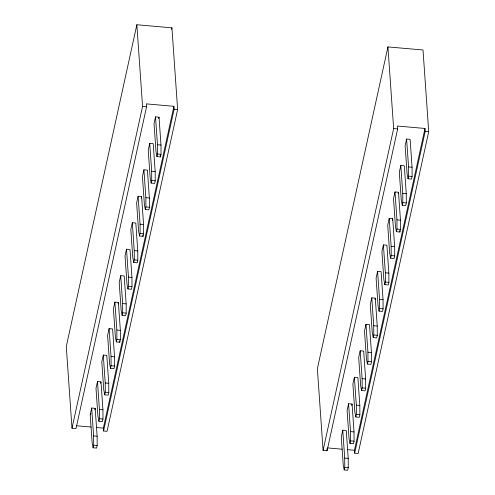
<?xml version="1.0" encoding="UTF-8"?>
<svg xmlns="http://www.w3.org/2000/svg" width="495" height="495" viewBox="0 0 495 495"><rect width="100%" height="100%" fill="white"/><g stroke="black" fill="none" stroke-linecap="round" stroke-linejoin="round"><path stroke-width="0.74" d="M136.855 24.75L66.281 346.562L71.992 428.225L76.007 428.577L146.576 106.765L146.378 103.882L173.924 106.314L174.122 109.197L103.554 431.009L107.062 431.318L177.631 109.506L171.92 27.844L136.855 24.75L142.566 106.413L71.992 428.225M171.592 29.354L171.92 27.844M90.189 414.804L91.674 408.029L95.182 408.338L97.131 436.231L97.175 445.488L96.605 448.093L93.097 447.783L92.138 442.697L90.189 414.804L91.018 413.727M97.478 381.558L95.993 388.334L97.942 416.227L98.901 421.313L102.409 421.622L102.979 419.018L102.935 409.761L100.986 381.868L97.478 381.558L99.427 409.452L99.476 418.708L98.901 421.313M103.282 355.088L101.797 361.864L103.746 389.757L104.705 394.843L108.213 395.152L108.782 392.547L108.739 383.291L106.79 355.398L103.282 355.088L105.231 382.982L105.28 392.238L104.705 394.843M109.086 328.618L107.601 335.393L109.556 363.287L110.509 368.373L114.017 368.682L114.593 366.077L114.543 356.821L112.594 328.928L109.086 328.618L111.041 356.511L111.084 365.768L110.509 368.373M114.896 302.148L113.404 308.923L115.36 336.817L116.319 341.903L119.821 342.212L120.396 339.607L120.353 330.351L118.398 302.457L114.896 302.148L116.845 330.041L116.888 339.298L116.319 341.903M120.7 275.678L119.215 282.453L121.164 310.346L122.123 315.433L125.625 315.742L126.2 313.137L126.157 303.881L124.202 275.987L120.7 275.678L122.649 303.571L122.692 312.828L122.123 315.433M126.503 249.208L125.018 255.977L126.968 283.876L127.927 288.962L131.435 289.272L132.004 286.667L131.961 277.41L130.012 249.517L126.503 249.208L128.453 277.101L128.496 286.358L127.927 288.962M132.307 222.738L130.822 229.507L132.771 257.406L133.73 262.492L137.239 262.802L137.808 260.197L137.765 250.94L135.816 223.047L132.307 222.738L134.256 250.631L134.3 259.887L133.73 262.492M138.111 196.268L136.626 203.037L138.575 230.936L139.534 236.022L143.043 236.332L143.612 233.727L143.569 224.47L141.62 196.577L138.111 196.268L140.06 224.161L140.104 233.417L139.534 236.022M143.915 169.797L142.43 176.567L144.379 204.466L145.338 209.552L148.847 209.861L149.416 207.256L149.372 198L147.423 170.107L143.915 169.797L145.864 197.691L145.914 206.947L145.338 209.552M149.719 143.321L148.234 150.096L150.189 177.996L151.142 183.082L154.65 183.391L155.226 180.786L155.176 171.53L153.227 143.63L149.719 143.321L151.674 171.221L151.718 180.477L151.142 183.082M155.523 116.851L154.038 123.626L155.993 151.519L156.952 156.612L160.454 156.921L161.03 154.316L160.98 145.06L159.031 117.16L155.523 116.851L157.478 144.75L157.521 154.001L156.952 156.612M94.848 409.841L95.182 408.338M100.652 383.371L100.986 381.868M118.07 303.961L118.398 302.457M141.285 198.08L141.62 196.577M158.703 118.67L159.031 117.16M93.097 447.783L93.666 445.178L93.623 435.922L91.674 408.029M103.554 431.009L103.35 428.125L173.924 106.314M387.938 46.907L317.369 368.719L323.08 450.382L327.09 450.735L397.664 128.923L397.46 126.039L425.007 128.471L425.211 131.354L354.643 453.166L358.145 453.476L428.72 131.664L423.008 50.001L387.938 46.907L393.649 128.564L323.08 450.382M342.763 430.186L341.272 436.961L343.227 464.854L344.186 469.941L347.688 470.25L348.263 467.645L348.22 458.389L346.265 430.495L342.763 430.186L344.712 458.079L344.755 467.336L344.186 469.941M348.567 403.716L347.082 410.491L349.031 438.384L349.99 443.471L353.498 443.78L354.067 441.175L354.024 431.918L352.069 404.025L348.567 403.716L350.516 431.609L350.559 440.866L349.99 443.471M354.371 377.246L352.886 384.015L354.835 411.914L355.794 417L359.302 417.31L359.871 414.705L359.828 405.448L357.879 377.555L354.371 377.246L356.32 405.139L356.363 414.395L355.794 417M360.174 350.776L358.689 357.545L360.638 385.444L361.598 390.53L365.106 390.84L365.675 388.235L365.632 378.978L363.683 351.085L360.174 350.776L362.123 378.669L362.167 387.925L361.598 390.53M365.978 324.305L364.493 331.075L366.442 358.974L367.401 364.06L370.91 364.37L371.479 361.765L371.436 352.508L369.487 324.615L365.978 324.305L367.927 352.199L367.977 361.455L367.401 364.06M371.782 297.835L370.297 304.604L372.246 332.504L373.205 337.59L376.714 337.899L377.283 335.294L377.239 326.038L375.29 298.145L371.782 297.835L373.737 325.729L373.781 334.985L373.205 337.59M377.586 271.359L376.101 278.134L378.056 306.034L379.009 311.12L382.517 311.429L383.093 308.824L383.043 299.568L381.094 271.668L377.586 271.359L379.541 299.258L379.585 308.515L379.009 311.12M383.396 244.889L381.905 251.664L383.86 279.564L384.819 284.65L388.321 284.959L388.897 282.354L388.853 273.098L386.898 245.198L383.396 244.889L385.345 272.788L385.388 282.045L384.819 284.65M389.2 218.419L387.715 225.194L389.664 253.087L390.623 258.18L394.131 258.489L394.701 255.878L394.657 246.628L392.702 218.728L389.2 218.419L391.149 246.318L391.192 255.569L390.623 258.18M395.004 191.949L393.519 198.724L395.468 226.617L396.427 231.703L399.935 232.013L400.505 229.408L400.461 220.157L398.512 192.258L395.004 191.949L396.953 219.848L396.996 229.098L396.427 231.703M400.808 165.478L399.323 172.254L401.272 200.147L402.231 205.233L405.739 205.543L406.308 202.938L406.265 193.687L404.316 165.788L400.808 165.478L402.757 193.378L402.8 202.628L402.231 205.233M406.612 139.008L405.127 145.784L407.076 173.677L408.035 178.763L411.543 179.072L412.112 176.468L412.069 167.217L410.12 139.318L406.612 139.008L408.561 166.902L408.61 176.158L408.035 178.763M351.741 405.529L352.069 404.025M374.963 299.648L375.29 298.145M392.374 220.238L392.702 218.728M398.178 193.768L398.512 192.258M354.643 453.166L354.439 450.283L425.007 128.471M142.566 106.413L146.576 106.765M174.122 109.197L177.631 109.506M393.649 128.564L397.664 128.923M425.211 131.354L428.72 131.664M157.478 144.75L160.98 145.06M408.561 166.902L412.069 167.217M157.521 154.001L161.03 154.316M408.61 176.158L412.112 176.468M151.674 171.221L155.176 171.53M402.757 193.378L406.265 193.687M151.718 180.477L155.226 180.786M402.8 202.628L406.308 202.938M145.864 197.691L149.372 198M396.953 219.848L400.461 220.157M145.914 206.947L149.416 207.256M396.996 229.098L400.505 229.408M140.06 224.161L143.569 224.47M391.149 246.318L394.657 246.628M140.104 233.417L143.612 233.727M391.192 255.569L394.701 255.878M134.256 250.631L137.765 250.94M385.345 272.788L388.853 273.098M134.3 259.887L137.808 260.197M385.388 282.045L388.897 282.354M128.453 277.101L131.961 277.41M379.541 299.258L383.043 299.568M128.496 286.358L132.004 286.667M379.585 308.515L383.093 308.824M122.649 303.571L126.157 303.881M373.737 325.729L377.239 326.038M122.692 312.828L126.2 313.137M373.781 334.985L377.283 335.294M116.845 330.041L120.353 330.351M367.927 352.199L371.436 352.508M116.888 339.298L120.396 339.607M367.977 361.455L371.479 361.765M111.041 356.511L114.543 356.821M362.123 378.669L365.632 378.978M111.084 365.768L114.593 366.077M362.167 387.925L365.675 388.235M105.231 382.982L108.739 383.291M356.32 405.139L359.828 405.448M105.28 392.238L108.782 392.547M356.363 414.395L359.871 414.705M99.427 409.452L102.935 409.761M350.516 431.609L354.024 431.918M99.476 418.708L102.979 419.018M350.559 440.866L354.067 441.175M76.57 425.762L91.111 427.049M96.463 427.519L103.35 428.125M327.659 447.919L342.193 449.206M347.552 449.677L354.439 450.283M93.623 435.922L97.131 436.231M344.712 458.079L348.22 458.389M93.666 445.178L97.175 445.488M344.755 467.336L348.263 467.645M399.657 230.565L399.935 232.013M160.182 155.467L160.454 156.921M142.77 234.878L143.043 236.332M119.549 340.758L119.821 342.212M326.941 448.575L327.09 450.735"/></g></svg>
